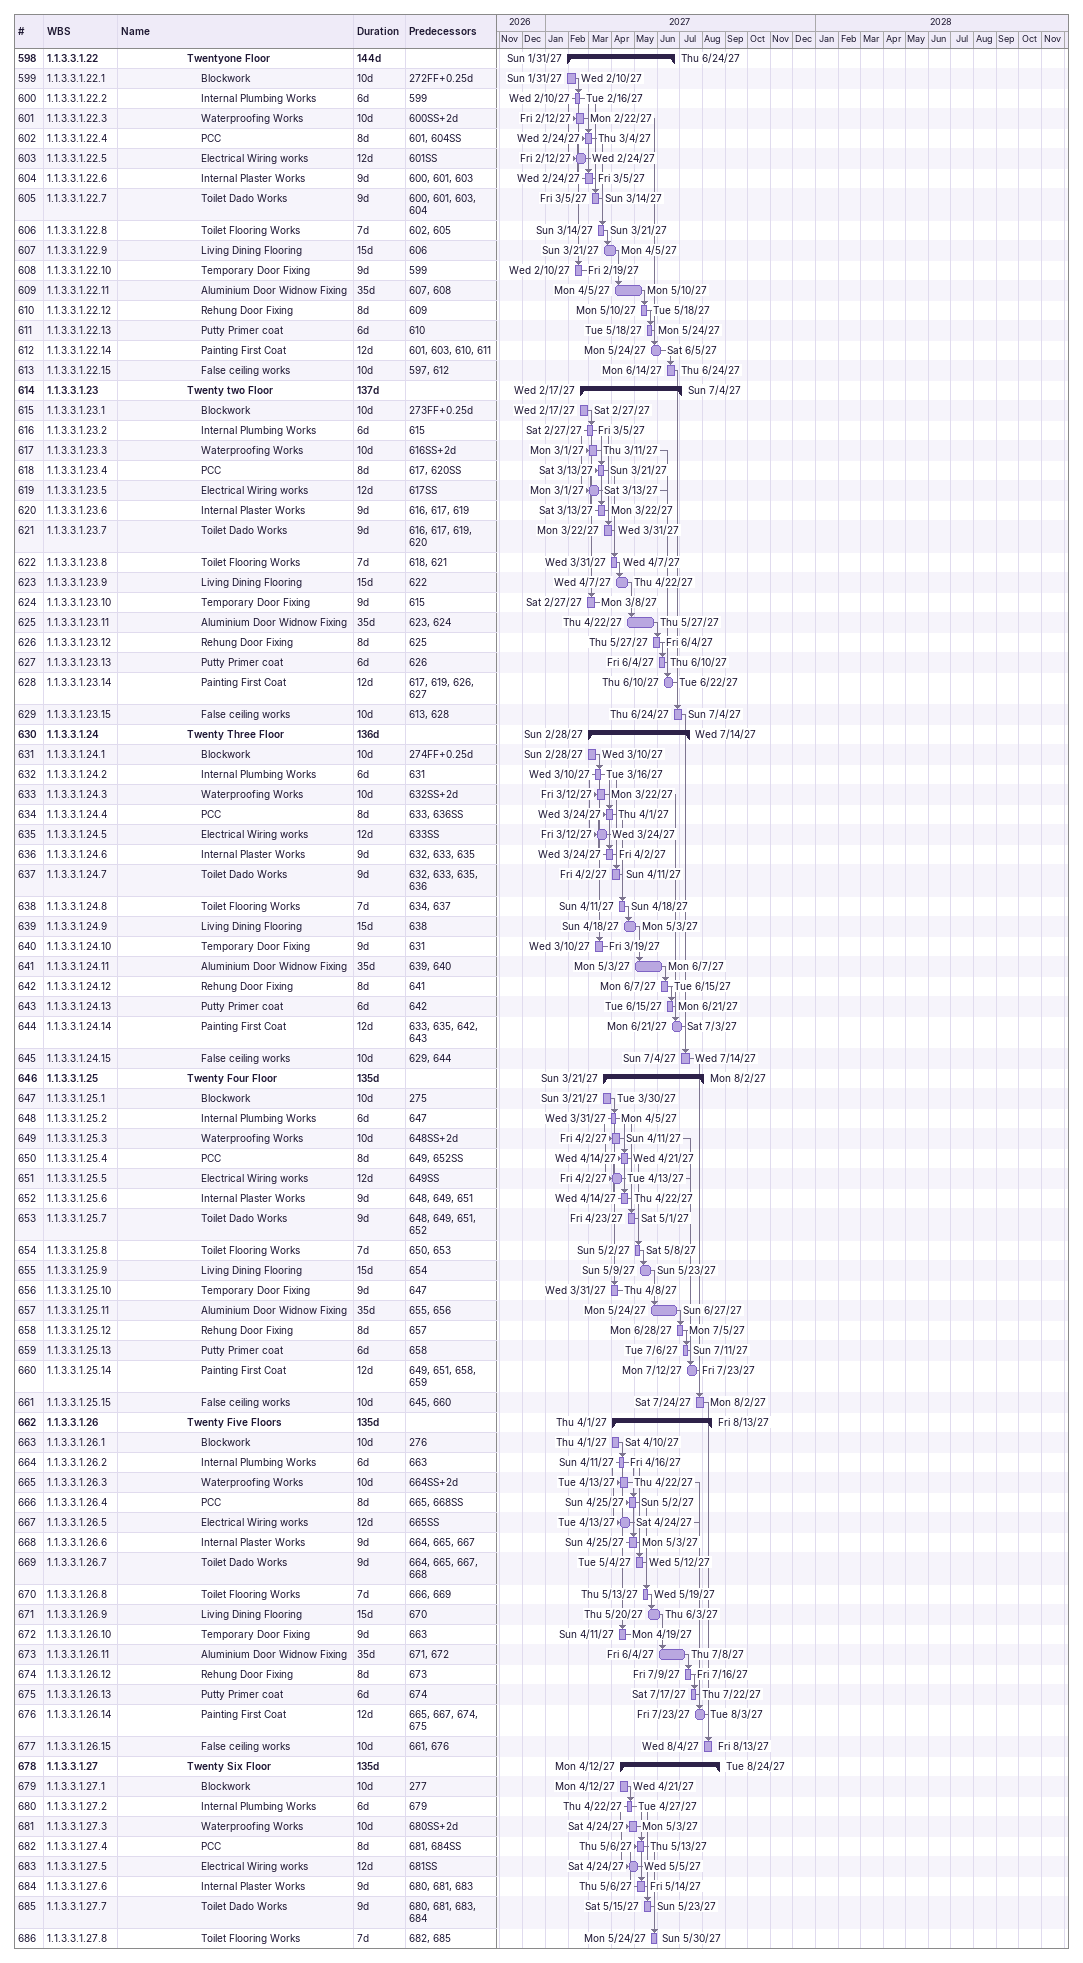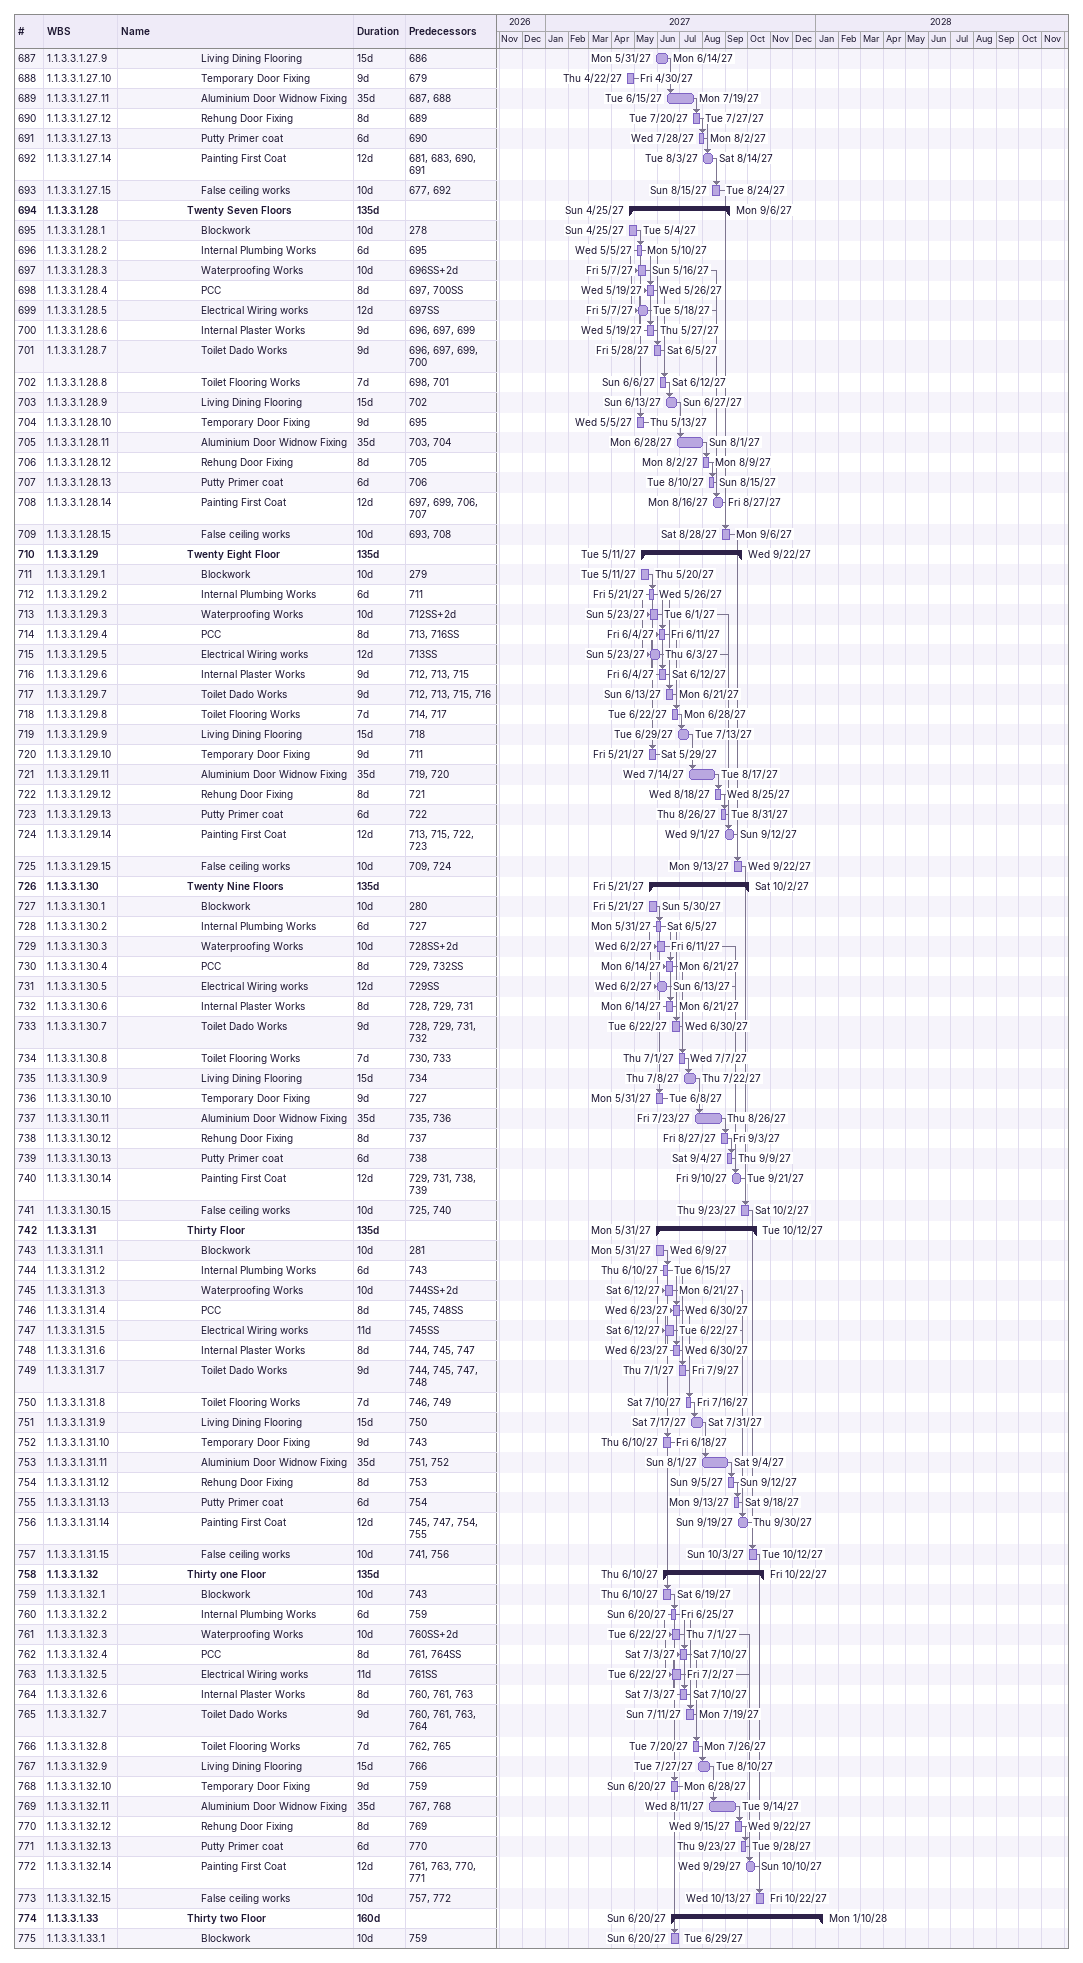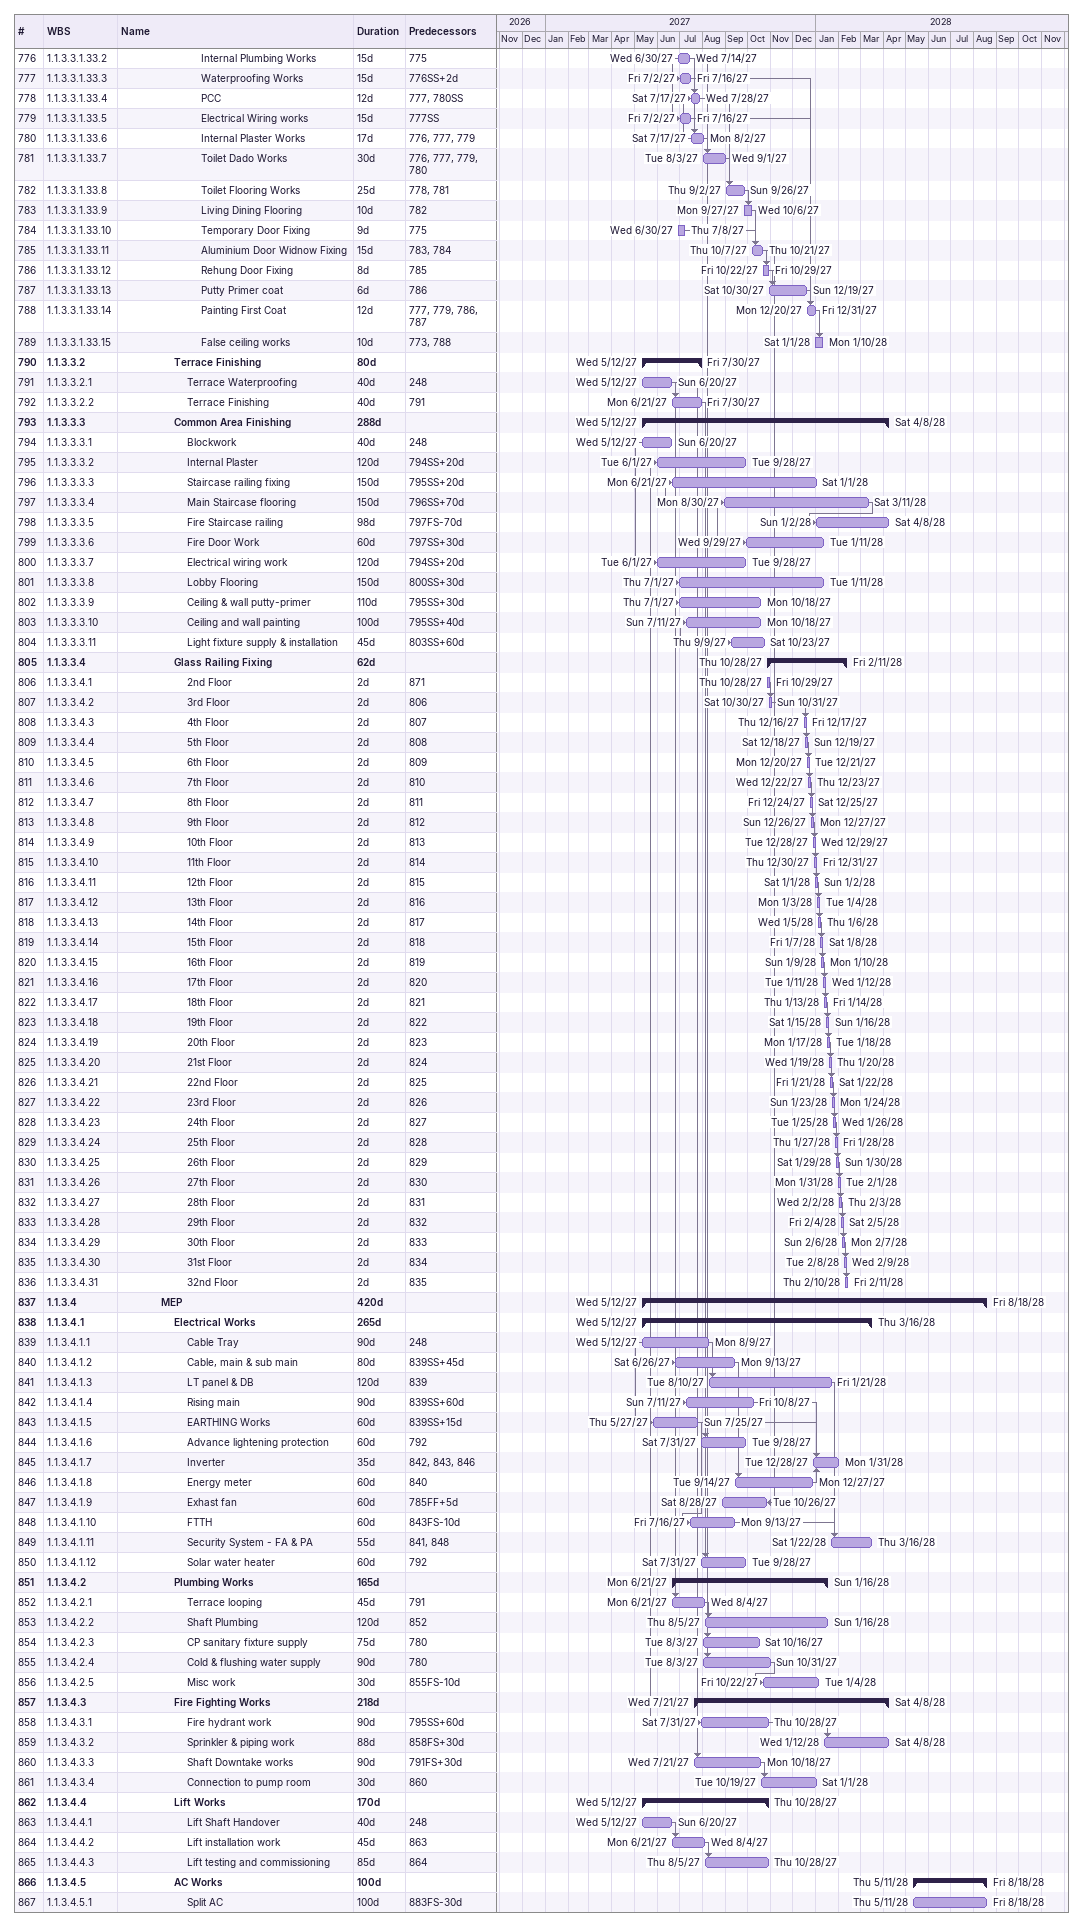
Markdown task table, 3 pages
| ID | WBS | Task | Duration | Start | Finish | Predecessors |
|---|---|---|---|---|---|---|
| 598 | 1.1.3.3.1.22 | **Twentyone Floor** | 144d | 2027-01-31 | 2027-06-24 |  |
| 599 | 1.1.3.3.1.22.1 | Blockwork | 10d | 2027-01-31 | 2027-02-10 | 272FF+0.25d |
| 600 | 1.1.3.3.1.22.2 | Internal Plumbing Works | 6d | 2027-02-10 | 2027-02-16 | 599 |
| 601 | 1.1.3.3.1.22.3 | Waterproofing Works | 10d | 2027-02-12 | 2027-02-22 | 600SS+2d |
| 602 | 1.1.3.3.1.22.4 | PCC | 8d | 2027-02-24 | 2027-03-04 | 601, 604SS |
| 603 | 1.1.3.3.1.22.5 | Electrical Wiring works | 12d | 2027-02-12 | 2027-02-24 | 601SS |
| 604 | 1.1.3.3.1.22.6 | Internal Plaster Works | 9d | 2027-02-24 | 2027-03-05 | 600, 601, 603 |
| 605 | 1.1.3.3.1.22.7 | Toilet Dado Works | 9d | 2027-03-05 | 2027-03-14 | 600, 601, 603, 604 |
| 606 | 1.1.3.3.1.22.8 | Toilet Flooring Works | 7d | 2027-03-14 | 2027-03-21 | 602, 605 |
| 607 | 1.1.3.3.1.22.9 | Living Dining Flooring | 15d | 2027-03-21 | 2027-04-05 | 606 |
| 608 | 1.1.3.3.1.22.10 | Temporary Door Fixing | 9d | 2027-02-10 | 2027-02-19 | 599 |
| 609 | 1.1.3.3.1.22.11 | Aluminium Door Widnow Fixing | 35d | 2027-04-05 | 2027-05-10 | 607, 608 |
| 610 | 1.1.3.3.1.22.12 | Rehung Door Fixing | 8d | 2027-05-10 | 2027-05-18 | 609 |
| 611 | 1.1.3.3.1.22.13 | Putty Primer coat | 6d | 2027-05-18 | 2027-05-24 | 610 |
| 612 | 1.1.3.3.1.22.14 | Painting First Coat | 12d | 2027-05-24 | 2027-06-05 | 601, 603, 610, 611 |
| 613 | 1.1.3.3.1.22.15 | False ceiling works | 10d | 2027-06-14 | 2027-06-24 | 597, 612 |
| 614 | 1.1.3.3.1.23 | **Twenty two Floor** | 137d | 2027-02-17 | 2027-07-04 |  |
| 615 | 1.1.3.3.1.23.1 | Blockwork | 10d | 2027-02-17 | 2027-02-27 | 273FF+0.25d |
| 616 | 1.1.3.3.1.23.2 | Internal Plumbing Works | 6d | 2027-02-27 | 2027-03-05 | 615 |
| 617 | 1.1.3.3.1.23.3 | Waterproofing Works | 10d | 2027-03-01 | 2027-03-11 | 616SS+2d |
| 618 | 1.1.3.3.1.23.4 | PCC | 8d | 2027-03-13 | 2027-03-21 | 617, 620SS |
| 619 | 1.1.3.3.1.23.5 | Electrical Wiring works | 12d | 2027-03-01 | 2027-03-13 | 617SS |
| 620 | 1.1.3.3.1.23.6 | Internal Plaster Works | 9d | 2027-03-13 | 2027-03-22 | 616, 617, 619 |
| 621 | 1.1.3.3.1.23.7 | Toilet Dado Works | 9d | 2027-03-22 | 2027-03-31 | 616, 617, 619, 620 |
| 622 | 1.1.3.3.1.23.8 | Toilet Flooring Works | 7d | 2027-03-31 | 2027-04-07 | 618, 621 |
| 623 | 1.1.3.3.1.23.9 | Living Dining Flooring | 15d | 2027-04-07 | 2027-04-22 | 622 |
| 624 | 1.1.3.3.1.23.10 | Temporary Door Fixing | 9d | 2027-02-27 | 2027-03-08 | 615 |
| 625 | 1.1.3.3.1.23.11 | Aluminium Door Widnow Fixing | 35d | 2027-04-22 | 2027-05-27 | 623, 624 |
| 626 | 1.1.3.3.1.23.12 | Rehung Door Fixing | 8d | 2027-05-27 | 2027-06-04 | 625 |
| 627 | 1.1.3.3.1.23.13 | Putty Primer coat | 6d | 2027-06-04 | 2027-06-10 | 626 |
| 628 | 1.1.3.3.1.23.14 | Painting First Coat | 12d | 2027-06-10 | 2027-06-22 | 617, 619, 626, 627 |
| 629 | 1.1.3.3.1.23.15 | False ceiling works | 10d | 2027-06-24 | 2027-07-04 | 613, 628 |
| 630 | 1.1.3.3.1.24 | **Twenty Three Floor** | 136d | 2027-02-28 | 2027-07-14 |  |
| 631 | 1.1.3.3.1.24.1 | Blockwork | 10d | 2027-02-28 | 2027-03-10 | 274FF+0.25d |
| 632 | 1.1.3.3.1.24.2 | Internal Plumbing Works | 6d | 2027-03-10 | 2027-03-16 | 631 |
| 633 | 1.1.3.3.1.24.3 | Waterproofing Works | 10d | 2027-03-12 | 2027-03-22 | 632SS+2d |
| 634 | 1.1.3.3.1.24.4 | PCC | 8d | 2027-03-24 | 2027-04-01 | 633, 636SS |
| 635 | 1.1.3.3.1.24.5 | Electrical Wiring works | 12d | 2027-03-12 | 2027-03-24 | 633SS |
| 636 | 1.1.3.3.1.24.6 | Internal Plaster Works | 9d | 2027-03-24 | 2027-04-02 | 632, 633, 635 |
| 637 | 1.1.3.3.1.24.7 | Toilet Dado Works | 9d | 2027-04-02 | 2027-04-11 | 632, 633, 635, 636 |
| 638 | 1.1.3.3.1.24.8 | Toilet Flooring Works | 7d | 2027-04-11 | 2027-04-18 | 634, 637 |
| 639 | 1.1.3.3.1.24.9 | Living Dining Flooring | 15d | 2027-04-18 | 2027-05-03 | 638 |
| 640 | 1.1.3.3.1.24.10 | Temporary Door Fixing | 9d | 2027-03-10 | 2027-03-19 | 631 |
| 641 | 1.1.3.3.1.24.11 | Aluminium Door Widnow Fixing | 35d | 2027-05-03 | 2027-06-07 | 639, 640 |
| 642 | 1.1.3.3.1.24.12 | Rehung Door Fixing | 8d | 2027-06-07 | 2027-06-15 | 641 |
| 643 | 1.1.3.3.1.24.13 | Putty Primer coat | 6d | 2027-06-15 | 2027-06-21 | 642 |
| 644 | 1.1.3.3.1.24.14 | Painting First Coat | 12d | 2027-06-21 | 2027-07-03 | 633, 635, 642, 643 |
| 645 | 1.1.3.3.1.24.15 | False ceiling works | 10d | 2027-07-04 | 2027-07-14 | 629, 644 |
| 646 | 1.1.3.3.1.25 | **Twenty Four Floor** | 135d | 2027-03-21 | 2027-08-02 |  |
| 647 | 1.1.3.3.1.25.1 | Blockwork | 10d | 2027-03-21 | 2027-03-30 | 275 |
| 648 | 1.1.3.3.1.25.2 | Internal Plumbing Works | 6d | 2027-03-31 | 2027-04-05 | 647 |
| 649 | 1.1.3.3.1.25.3 | Waterproofing Works | 10d | 2027-04-02 | 2027-04-11 | 648SS+2d |
| 650 | 1.1.3.3.1.25.4 | PCC | 8d | 2027-04-14 | 2027-04-21 | 649, 652SS |
| 651 | 1.1.3.3.1.25.5 | Electrical Wiring works | 12d | 2027-04-02 | 2027-04-13 | 649SS |
| 652 | 1.1.3.3.1.25.6 | Internal Plaster Works | 9d | 2027-04-14 | 2027-04-22 | 648, 649, 651 |
| 653 | 1.1.3.3.1.25.7 | Toilet Dado Works | 9d | 2027-04-23 | 2027-05-01 | 648, 649, 651, 652 |
| 654 | 1.1.3.3.1.25.8 | Toilet Flooring Works | 7d | 2027-05-02 | 2027-05-08 | 650, 653 |
| 655 | 1.1.3.3.1.25.9 | Living Dining Flooring | 15d | 2027-05-09 | 2027-05-23 | 654 |
| 656 | 1.1.3.3.1.25.10 | Temporary Door Fixing | 9d | 2027-03-31 | 2027-04-08 | 647 |
| 657 | 1.1.3.3.1.25.11 | Aluminium Door Widnow Fixing | 35d | 2027-05-24 | 2027-06-27 | 655, 656 |
| 658 | 1.1.3.3.1.25.12 | Rehung Door Fixing | 8d | 2027-06-28 | 2027-07-05 | 657 |
| 659 | 1.1.3.3.1.25.13 | Putty Primer coat | 6d | 2027-07-06 | 2027-07-11 | 658 |
| 660 | 1.1.3.3.1.25.14 | Painting First Coat | 12d | 2027-07-12 | 2027-07-23 | 649, 651, 658, 659 |
| 661 | 1.1.3.3.1.25.15 | False ceiling works | 10d | 2027-07-24 | 2027-08-02 | 645, 660 |
| 662 | 1.1.3.3.1.26 | **Twenty Five Floors** | 135d | 2027-04-01 | 2027-08-13 |  |
| 663 | 1.1.3.3.1.26.1 | Blockwork | 10d | 2027-04-01 | 2027-04-10 | 276 |
| 664 | 1.1.3.3.1.26.2 | Internal Plumbing Works | 6d | 2027-04-11 | 2027-04-16 | 663 |
| 665 | 1.1.3.3.1.26.3 | Waterproofing Works | 10d | 2027-04-13 | 2027-04-22 | 664SS+2d |
| 666 | 1.1.3.3.1.26.4 | PCC | 8d | 2027-04-25 | 2027-05-02 | 665, 668SS |
| 667 | 1.1.3.3.1.26.5 | Electrical Wiring works | 12d | 2027-04-13 | 2027-04-24 | 665SS |
| 668 | 1.1.3.3.1.26.6 | Internal Plaster Works | 9d | 2027-04-25 | 2027-05-03 | 664, 665, 667 |
| 669 | 1.1.3.3.1.26.7 | Toilet Dado Works | 9d | 2027-05-04 | 2027-05-12 | 664, 665, 667, 668 |
| 670 | 1.1.3.3.1.26.8 | Toilet Flooring Works | 7d | 2027-05-13 | 2027-05-19 | 666, 669 |
| 671 | 1.1.3.3.1.26.9 | Living Dining Flooring | 15d | 2027-05-20 | 2027-06-03 | 670 |
| 672 | 1.1.3.3.1.26.10 | Temporary Door Fixing | 9d | 2027-04-11 | 2027-04-19 | 663 |
| 673 | 1.1.3.3.1.26.11 | Aluminium Door Widnow Fixing | 35d | 2027-06-04 | 2027-07-08 | 671, 672 |
| 674 | 1.1.3.3.1.26.12 | Rehung Door Fixing | 8d | 2027-07-09 | 2027-07-16 | 673 |
| 675 | 1.1.3.3.1.26.13 | Putty Primer coat | 6d | 2027-07-17 | 2027-07-22 | 674 |
| 676 | 1.1.3.3.1.26.14 | Painting First Coat | 12d | 2027-07-23 | 2027-08-03 | 665, 667, 674, 675 |
| 677 | 1.1.3.3.1.26.15 | False ceiling works | 10d | 2027-08-04 | 2027-08-13 | 661, 676 |
| 678 | 1.1.3.3.1.27 | **Twenty Six Floor** | 135d | 2027-04-12 | 2027-08-24 |  |
| 679 | 1.1.3.3.1.27.1 | Blockwork | 10d | 2027-04-12 | 2027-04-21 | 277 |
| 680 | 1.1.3.3.1.27.2 | Internal Plumbing Works | 6d | 2027-04-22 | 2027-04-27 | 679 |
| 681 | 1.1.3.3.1.27.3 | Waterproofing Works | 10d | 2027-04-24 | 2027-05-03 | 680SS+2d |
| 682 | 1.1.3.3.1.27.4 | PCC | 8d | 2027-05-06 | 2027-05-13 | 681, 684SS |
| 683 | 1.1.3.3.1.27.5 | Electrical Wiring works | 12d | 2027-04-24 | 2027-05-05 | 681SS |
| 684 | 1.1.3.3.1.27.6 | Internal Plaster Works | 9d | 2027-05-06 | 2027-05-14 | 680, 681, 683 |
| 685 | 1.1.3.3.1.27.7 | Toilet Dado Works | 9d | 2027-05-15 | 2027-05-23 | 680, 681, 683, 684 |
| 686 | 1.1.3.3.1.27.8 | Toilet Flooring Works | 7d | 2027-05-24 | 2027-05-30 | 682, 685 |
| 687 | 1.1.3.3.1.27.9 | Living Dining Flooring | 15d | 2027-05-31 | 2027-06-14 | 686 |
| 688 | 1.1.3.3.1.27.10 | Temporary Door Fixing | 9d | 2027-04-22 | 2027-04-30 | 679 |
| 689 | 1.1.3.3.1.27.11 | Aluminium Door Widnow Fixing | 35d | 2027-06-15 | 2027-07-19 | 687, 688 |
| 690 | 1.1.3.3.1.27.12 | Rehung Door Fixing | 8d | 2027-07-20 | 2027-07-27 | 689 |
| 691 | 1.1.3.3.1.27.13 | Putty Primer coat | 6d | 2027-07-28 | 2027-08-02 | 690 |
| 692 | 1.1.3.3.1.27.14 | Painting First Coat | 12d | 2027-08-03 | 2027-08-14 | 681, 683, 690, 691 |
| 693 | 1.1.3.3.1.27.15 | False ceiling works | 10d | 2027-08-15 | 2027-08-24 | 677, 692 |
| 694 | 1.1.3.3.1.28 | **Twenty Seven Floors** | 135d | 2027-04-25 | 2027-09-06 |  |
| 695 | 1.1.3.3.1.28.1 | Blockwork | 10d | 2027-04-25 | 2027-05-04 | 278 |
| 696 | 1.1.3.3.1.28.2 | Internal Plumbing Works | 6d | 2027-05-05 | 2027-05-10 | 695 |
| 697 | 1.1.3.3.1.28.3 | Waterproofing Works | 10d | 2027-05-07 | 2027-05-16 | 696SS+2d |
| 698 | 1.1.3.3.1.28.4 | PCC | 8d | 2027-05-19 | 2027-05-26 | 697, 700SS |
| 699 | 1.1.3.3.1.28.5 | Electrical Wiring works | 12d | 2027-05-07 | 2027-05-18 | 697SS |
| 700 | 1.1.3.3.1.28.6 | Internal Plaster Works | 9d | 2027-05-19 | 2027-05-27 | 696, 697, 699 |
| 701 | 1.1.3.3.1.28.7 | Toilet Dado Works | 9d | 2027-05-28 | 2027-06-05 | 696, 697, 699, 700 |
| 702 | 1.1.3.3.1.28.8 | Toilet Flooring Works | 7d | 2027-06-06 | 2027-06-12 | 698, 701 |
| 703 | 1.1.3.3.1.28.9 | Living Dining Flooring | 15d | 2027-06-13 | 2027-06-27 | 702 |
| 704 | 1.1.3.3.1.28.10 | Temporary Door Fixing | 9d | 2027-05-05 | 2027-05-13 | 695 |
| 705 | 1.1.3.3.1.28.11 | Aluminium Door Widnow Fixing | 35d | 2027-06-28 | 2027-08-01 | 703, 704 |
| 706 | 1.1.3.3.1.28.12 | Rehung Door Fixing | 8d | 2027-08-02 | 2027-08-09 | 705 |
| 707 | 1.1.3.3.1.28.13 | Putty Primer coat | 6d | 2027-08-10 | 2027-08-15 | 706 |
| 708 | 1.1.3.3.1.28.14 | Painting First Coat | 12d | 2027-08-16 | 2027-08-27 | 697, 699, 706, 707 |
| 709 | 1.1.3.3.1.28.15 | False ceiling works | 10d | 2027-08-28 | 2027-09-06 | 693, 708 |
| 710 | 1.1.3.3.1.29 | **Twenty Eight Floor** | 135d | 2027-05-11 | 2027-09-22 |  |
| 711 | 1.1.3.3.1.29.1 | Blockwork | 10d | 2027-05-11 | 2027-05-20 | 279 |
| 712 | 1.1.3.3.1.29.2 | Internal Plumbing Works | 6d | 2027-05-21 | 2027-05-26 | 711 |
| 713 | 1.1.3.3.1.29.3 | Waterproofing Works | 10d | 2027-05-23 | 2027-06-01 | 712SS+2d |
| 714 | 1.1.3.3.1.29.4 | PCC | 8d | 2027-06-04 | 2027-06-11 | 713, 716SS |
| 715 | 1.1.3.3.1.29.5 | Electrical Wiring works | 12d | 2027-05-23 | 2027-06-03 | 713SS |
| 716 | 1.1.3.3.1.29.6 | Internal Plaster Works | 9d | 2027-06-04 | 2027-06-12 | 712, 713, 715 |
| 717 | 1.1.3.3.1.29.7 | Toilet Dado Works | 9d | 2027-06-13 | 2027-06-21 | 712, 713, 715, 716 |
| 718 | 1.1.3.3.1.29.8 | Toilet Flooring Works | 7d | 2027-06-22 | 2027-06-28 | 714, 717 |
| 719 | 1.1.3.3.1.29.9 | Living Dining Flooring | 15d | 2027-06-29 | 2027-07-13 | 718 |
| 720 | 1.1.3.3.1.29.10 | Temporary Door Fixing | 9d | 2027-05-21 | 2027-05-29 | 711 |
| 721 | 1.1.3.3.1.29.11 | Aluminium Door Widnow Fixing | 35d | 2027-07-14 | 2027-08-17 | 719, 720 |
| 722 | 1.1.3.3.1.29.12 | Rehung Door Fixing | 8d | 2027-08-18 | 2027-08-25 | 721 |
| 723 | 1.1.3.3.1.29.13 | Putty Primer coat | 6d | 2027-08-26 | 2027-08-31 | 722 |
| 724 | 1.1.3.3.1.29.14 | Painting First Coat | 12d | 2027-09-01 | 2027-09-12 | 713, 715, 722, 723 |
| 725 | 1.1.3.3.1.29.15 | False ceiling works | 10d | 2027-09-13 | 2027-09-22 | 709, 724 |
| 726 | 1.1.3.3.1.30 | **Twenty Nine Floors** | 135d | 2027-05-21 | 2027-10-02 |  |
| 727 | 1.1.3.3.1.30.1 | Blockwork | 10d | 2027-05-21 | 2027-05-30 | 280 |
| 728 | 1.1.3.3.1.30.2 | Internal Plumbing Works | 6d | 2027-05-31 | 2027-06-05 | 727 |
| 729 | 1.1.3.3.1.30.3 | Waterproofing Works | 10d | 2027-06-02 | 2027-06-11 | 728SS+2d |
| 730 | 1.1.3.3.1.30.4 | PCC | 8d | 2027-06-14 | 2027-06-21 | 729, 732SS |
| 731 | 1.1.3.3.1.30.5 | Electrical Wiring works | 12d | 2027-06-02 | 2027-06-13 | 729SS |
| 732 | 1.1.3.3.1.30.6 | Internal Plaster Works | 8d | 2027-06-14 | 2027-06-21 | 728, 729, 731 |
| 733 | 1.1.3.3.1.30.7 | Toilet Dado Works | 9d | 2027-06-22 | 2027-06-30 | 728, 729, 731, 732 |
| 734 | 1.1.3.3.1.30.8 | Toilet Flooring Works | 7d | 2027-07-01 | 2027-07-07 | 730, 733 |
| 735 | 1.1.3.3.1.30.9 | Living Dining Flooring | 15d | 2027-07-08 | 2027-07-22 | 734 |
| 736 | 1.1.3.3.1.30.10 | Temporary Door Fixing | 9d | 2027-05-31 | 2027-06-08 | 727 |
| 737 | 1.1.3.3.1.30.11 | Aluminium Door Widnow Fixing | 35d | 2027-07-23 | 2027-08-26 | 735, 736 |
| 738 | 1.1.3.3.1.30.12 | Rehung Door Fixing | 8d | 2027-08-27 | 2027-09-03 | 737 |
| 739 | 1.1.3.3.1.30.13 | Putty Primer coat | 6d | 2027-09-04 | 2027-09-09 | 738 |
| 740 | 1.1.3.3.1.30.14 | Painting First Coat | 12d | 2027-09-10 | 2027-09-21 | 729, 731, 738, 739 |
| 741 | 1.1.3.3.1.30.15 | False ceiling works | 10d | 2027-09-23 | 2027-10-02 | 725, 740 |
| 742 | 1.1.3.3.1.31 | **Thirty Floor** | 135d | 2027-05-31 | 2027-10-12 |  |
| 743 | 1.1.3.3.1.31.1 | Blockwork | 10d | 2027-05-31 | 2027-06-09 | 281 |
| 744 | 1.1.3.3.1.31.2 | Internal Plumbing Works | 6d | 2027-06-10 | 2027-06-15 | 743 |
| 745 | 1.1.3.3.1.31.3 | Waterproofing Works | 10d | 2027-06-12 | 2027-06-21 | 744SS+2d |
| 746 | 1.1.3.3.1.31.4 | PCC | 8d | 2027-06-23 | 2027-06-30 | 745, 748SS |
| 747 | 1.1.3.3.1.31.5 | Electrical Wiring works | 11d | 2027-06-12 | 2027-06-22 | 745SS |
| 748 | 1.1.3.3.1.31.6 | Internal Plaster Works | 8d | 2027-06-23 | 2027-06-30 | 744, 745, 747 |
| 749 | 1.1.3.3.1.31.7 | Toilet Dado Works | 9d | 2027-07-01 | 2027-07-09 | 744, 745, 747, 748 |
| 750 | 1.1.3.3.1.31.8 | Toilet Flooring Works | 7d | 2027-07-10 | 2027-07-16 | 746, 749 |
| 751 | 1.1.3.3.1.31.9 | Living Dining Flooring | 15d | 2027-07-17 | 2027-07-31 | 750 |
| 752 | 1.1.3.3.1.31.10 | Temporary Door Fixing | 9d | 2027-06-10 | 2027-06-18 | 743 |
| 753 | 1.1.3.3.1.31.11 | Aluminium Door Widnow Fixing | 35d | 2027-08-01 | 2027-09-04 | 751, 752 |
| 754 | 1.1.3.3.1.31.12 | Rehung Door Fixing | 8d | 2027-09-05 | 2027-09-12 | 753 |
| 755 | 1.1.3.3.1.31.13 | Putty Primer coat | 6d | 2027-09-13 | 2027-09-18 | 754 |
| 756 | 1.1.3.3.1.31.14 | Painting First Coat | 12d | 2027-09-19 | 2027-09-30 | 745, 747, 754, 755 |
| 757 | 1.1.3.3.1.31.15 | False ceiling works | 10d | 2027-10-03 | 2027-10-12 | 741, 756 |
| 758 | 1.1.3.3.1.32 | **Thirty one Floor** | 135d | 2027-06-10 | 2027-10-22 |  |
| 759 | 1.1.3.3.1.32.1 | Blockwork | 10d | 2027-06-10 | 2027-06-19 | 743 |
| 760 | 1.1.3.3.1.32.2 | Internal Plumbing Works | 6d | 2027-06-20 | 2027-06-25 | 759 |
| 761 | 1.1.3.3.1.32.3 | Waterproofing Works | 10d | 2027-06-22 | 2027-07-01 | 760SS+2d |
| 762 | 1.1.3.3.1.32.4 | PCC | 8d | 2027-07-03 | 2027-07-10 | 761, 764SS |
| 763 | 1.1.3.3.1.32.5 | Electrical Wiring works | 11d | 2027-06-22 | 2027-07-02 | 761SS |
| 764 | 1.1.3.3.1.32.6 | Internal Plaster Works | 8d | 2027-07-03 | 2027-07-10 | 760, 761, 763 |
| 765 | 1.1.3.3.1.32.7 | Toilet Dado Works | 9d | 2027-07-11 | 2027-07-19 | 760, 761, 763, 764 |
| 766 | 1.1.3.3.1.32.8 | Toilet Flooring Works | 7d | 2027-07-20 | 2027-07-26 | 762, 765 |
| 767 | 1.1.3.3.1.32.9 | Living Dining Flooring | 15d | 2027-07-27 | 2027-08-10 | 766 |
| 768 | 1.1.3.3.1.32.10 | Temporary Door Fixing | 9d | 2027-06-20 | 2027-06-28 | 759 |
| 769 | 1.1.3.3.1.32.11 | Aluminium Door Widnow Fixing | 35d | 2027-08-11 | 2027-09-14 | 767, 768 |
| 770 | 1.1.3.3.1.32.12 | Rehung Door Fixing | 8d | 2027-09-15 | 2027-09-22 | 769 |
| 771 | 1.1.3.3.1.32.13 | Putty Primer coat | 6d | 2027-09-23 | 2027-09-28 | 770 |
| 772 | 1.1.3.3.1.32.14 | Painting First Coat | 12d | 2027-09-29 | 2027-10-10 | 761, 763, 770, 771 |
| 773 | 1.1.3.3.1.32.15 | False ceiling works | 10d | 2027-10-13 | 2027-10-22 | 757, 772 |
| 774 | 1.1.3.3.1.33 | **Thirty two Floor** | 160d | 2027-06-20 | 2028-01-10 |  |
| 775 | 1.1.3.3.1.33.1 | Blockwork | 10d | 2027-06-20 | 2027-06-29 | 759 |
| 776 | 1.1.3.3.1.33.2 | Internal Plumbing Works | 15d | 2027-06-30 | 2027-07-14 | 775 |
| 777 | 1.1.3.3.1.33.3 | Waterproofing Works | 15d | 2027-07-02 | 2027-07-16 | 776SS+2d |
| 778 | 1.1.3.3.1.33.4 | PCC | 12d | 2027-07-17 | 2027-07-28 | 777, 780SS |
| 779 | 1.1.3.3.1.33.5 | Electrical Wiring works | 15d | 2027-07-02 | 2027-07-16 | 777SS |
| 780 | 1.1.3.3.1.33.6 | Internal Plaster Works | 17d | 2027-07-17 | 2027-08-02 | 776, 777, 779 |
| 781 | 1.1.3.3.1.33.7 | Toilet Dado Works | 30d | 2027-08-03 | 2027-09-01 | 776, 777, 779, 780 |
| 782 | 1.1.3.3.1.33.8 | Toilet Flooring Works | 25d | 2027-09-02 | 2027-09-26 | 778, 781 |
| 783 | 1.1.3.3.1.33.9 | Living Dining Flooring | 10d | 2027-09-27 | 2027-10-06 | 782 |
| 784 | 1.1.3.3.1.33.10 | Temporary Door Fixing | 9d | 2027-06-30 | 2027-07-08 | 775 |
| 785 | 1.1.3.3.1.33.11 | Aluminium Door Widnow Fixing | 15d | 2027-10-07 | 2027-10-21 | 783, 784 |
| 786 | 1.1.3.3.1.33.12 | Rehung Door Fixing | 8d | 2027-10-22 | 2027-10-29 | 785 |
| 787 | 1.1.3.3.1.33.13 | Putty Primer coat | 6d | 2027-10-30 | 2027-12-19 | 786 |
| 788 | 1.1.3.3.1.33.14 | Painting First Coat | 12d | 2027-12-20 | 2027-12-31 | 777, 779, 786, 787 |
| 789 | 1.1.3.3.1.33.15 | False ceiling works | 10d | 2028-01-01 | 2028-01-10 | 773, 788 |
| 790 | 1.1.3.3.2 | **Terrace Finishing** | 80d | 2027-05-12 | 2027-07-30 |  |
| 791 | 1.1.3.3.2.1 | Terrace Waterproofing | 40d | 2027-05-12 | 2027-06-20 | 248 |
| 792 | 1.1.3.3.2.2 | Terrace Finishing | 40d | 2027-06-21 | 2027-07-30 | 791 |
| 793 | 1.1.3.3.3 | **Common Area Finishing** | 288d | 2027-05-12 | 2028-04-08 |  |
| 794 | 1.1.3.3.3.1 | Blockwork | 40d | 2027-05-12 | 2027-06-20 | 248 |
| 795 | 1.1.3.3.3.2 | Internal Plaster | 120d | 2027-06-01 | 2027-09-28 | 794SS+20d |
| 796 | 1.1.3.3.3.3 | Staircase railing fixing | 150d | 2027-06-21 | 2028-01-01 | 795SS+20d |
| 797 | 1.1.3.3.3.4 | Main Staircase flooring | 150d | 2027-08-30 | 2028-03-11 | 796SS+70d |
| 798 | 1.1.3.3.3.5 | Fire Staircase railing | 98d | 2028-01-02 | 2028-04-08 | 797FS-70d |
| 799 | 1.1.3.3.3.6 | Fire Door Work | 60d | 2027-09-29 | 2028-01-11 | 797SS+30d |
| 800 | 1.1.3.3.3.7 | Electrical wiring work | 120d | 2027-06-01 | 2027-09-28 | 794SS+20d |
| 801 | 1.1.3.3.3.8 | Lobby Flooring | 150d | 2027-07-01 | 2028-01-11 | 800SS+30d |
| 802 | 1.1.3.3.3.9 | Ceiling & wall putty-primer | 110d | 2027-07-01 | 2027-10-18 | 795SS+30d |
| 803 | 1.1.3.3.3.10 | Ceiling and wall painting | 100d | 2027-07-11 | 2027-10-18 | 795SS+40d |
| 804 | 1.1.3.3.3.11 | Light fixture supply & installation | 45d | 2027-09-09 | 2027-10-23 | 803SS+60d |
| 805 | 1.1.3.3.4 | **Glass Railing Fixing** | 62d | 2027-10-28 | 2028-02-11 |  |
| 806 | 1.1.3.3.4.1 | 2nd Floor | 2d | 2027-10-28 | 2027-10-29 | 871 |
| 807 | 1.1.3.3.4.2 | 3rd Floor | 2d | 2027-10-30 | 2027-10-31 | 806 |
| 808 | 1.1.3.3.4.3 | 4th Floor | 2d | 2027-12-16 | 2027-12-17 | 807 |
| 809 | 1.1.3.3.4.4 | 5th Floor | 2d | 2027-12-18 | 2027-12-19 | 808 |
| 810 | 1.1.3.3.4.5 | 6th Floor | 2d | 2027-12-20 | 2027-12-21 | 809 |
| 811 | 1.1.3.3.4.6 | 7th Floor | 2d | 2027-12-22 | 2027-12-23 | 810 |
| 812 | 1.1.3.3.4.7 | 8th Floor | 2d | 2027-12-24 | 2027-12-25 | 811 |
| 813 | 1.1.3.3.4.8 | 9th Floor | 2d | 2027-12-26 | 2027-12-27 | 812 |
| 814 | 1.1.3.3.4.9 | 10th Floor | 2d | 2027-12-28 | 2027-12-29 | 813 |
| 815 | 1.1.3.3.4.10 | 11th Floor | 2d | 2027-12-30 | 2027-12-31 | 814 |
| 816 | 1.1.3.3.4.11 | 12th Floor | 2d | 2028-01-01 | 2028-01-02 | 815 |
| 817 | 1.1.3.3.4.12 | 13th Floor | 2d | 2028-01-03 | 2028-01-04 | 816 |
| 818 | 1.1.3.3.4.13 | 14th Floor | 2d | 2028-01-05 | 2028-01-06 | 817 |
| 819 | 1.1.3.3.4.14 | 15th Floor | 2d | 2028-01-07 | 2028-01-08 | 818 |
| 820 | 1.1.3.3.4.15 | 16th Floor | 2d | 2028-01-09 | 2028-01-10 | 819 |
| 821 | 1.1.3.3.4.16 | 17th Floor | 2d | 2028-01-11 | 2028-01-12 | 820 |
| 822 | 1.1.3.3.4.17 | 18th Floor | 2d | 2028-01-13 | 2028-01-14 | 821 |
| 823 | 1.1.3.3.4.18 | 19th Floor | 2d | 2028-01-15 | 2028-01-16 | 822 |
| 824 | 1.1.3.3.4.19 | 20th Floor | 2d | 2028-01-17 | 2028-01-18 | 823 |
| 825 | 1.1.3.3.4.20 | 21st Floor | 2d | 2028-01-19 | 2028-01-20 | 824 |
| 826 | 1.1.3.3.4.21 | 22nd Floor | 2d | 2028-01-21 | 2028-01-22 | 825 |
| 827 | 1.1.3.3.4.22 | 23rd Floor | 2d | 2028-01-23 | 2028-01-24 | 826 |
| 828 | 1.1.3.3.4.23 | 24th Floor | 2d | 2028-01-25 | 2028-01-26 | 827 |
| 829 | 1.1.3.3.4.24 | 25th Floor | 2d | 2028-01-27 | 2028-01-28 | 828 |
| 830 | 1.1.3.3.4.25 | 26th Floor | 2d | 2028-01-29 | 2028-01-30 | 829 |
| 831 | 1.1.3.3.4.26 | 27th Floor | 2d | 2028-01-31 | 2028-02-01 | 830 |
| 832 | 1.1.3.3.4.27 | 28th Floor | 2d | 2028-02-02 | 2028-02-03 | 831 |
| 833 | 1.1.3.3.4.28 | 29th Floor | 2d | 2028-02-04 | 2028-02-05 | 832 |
| 834 | 1.1.3.3.4.29 | 30th Floor | 2d | 2028-02-06 | 2028-02-07 | 833 |
| 835 | 1.1.3.3.4.30 | 31st Floor | 2d | 2028-02-08 | 2028-02-09 | 834 |
| 836 | 1.1.3.3.4.31 | 32nd Floor | 2d | 2028-02-10 | 2028-02-11 | 835 |
| 837 | 1.1.3.4 | **MEP** | 420d | 2027-05-12 | 2028-08-18 |  |
| 838 | 1.1.3.4.1 | **Electrical Works** | 265d | 2027-05-12 | 2028-03-16 |  |
| 839 | 1.1.3.4.1.1 | Cable Tray | 90d | 2027-05-12 | 2027-08-09 | 248 |
| 840 | 1.1.3.4.1.2 | Cable, main & sub main | 80d | 2027-06-26 | 2027-09-13 | 839SS+45d |
| 841 | 1.1.3.4.1.3 | LT panel & DB | 120d | 2027-08-10 | 2028-01-21 | 839 |
| 842 | 1.1.3.4.1.4 | Rising main | 90d | 2027-07-11 | 2027-10-08 | 839SS+60d |
| 843 | 1.1.3.4.1.5 | EARTHING Works | 60d | 2027-05-27 | 2027-07-25 | 839SS+15d |
| 844 | 1.1.3.4.1.6 | Advance lightening protection | 60d | 2027-07-31 | 2027-09-28 | 792 |
| 845 | 1.1.3.4.1.7 | Inverter | 35d | 2027-12-28 | 2028-01-31 | 842, 843, 846 |
| 846 | 1.1.3.4.1.8 | Energy meter | 60d | 2027-09-14 | 2027-12-27 | 840 |
| 847 | 1.1.3.4.1.9 | Exhast fan | 60d | 2027-08-28 | 2027-10-26 | 785FF+5d |
| 848 | 1.1.3.4.1.10 | FTTH | 60d | 2027-07-16 | 2027-09-13 | 843FS-10d |
| 849 | 1.1.3.4.1.11 | Security System - FA & PA | 55d | 2028-01-22 | 2028-03-16 | 841, 848 |
| 850 | 1.1.3.4.1.12 | Solar water heater | 60d | 2027-07-31 | 2027-09-28 | 792 |
| 851 | 1.1.3.4.2 | **Plumbing Works** | 165d | 2027-06-21 | 2028-01-16 |  |
| 852 | 1.1.3.4.2.1 | Terrace looping | 45d | 2027-06-21 | 2027-08-04 | 791 |
| 853 | 1.1.3.4.2.2 | Shaft Plumbing | 120d | 2027-08-05 | 2028-01-16 | 852 |
| 854 | 1.1.3.4.2.3 | CP sanitary fixture supply | 75d | 2027-08-03 | 2027-10-16 | 780 |
| 855 | 1.1.3.4.2.4 | Cold & flushing water supply | 90d | 2027-08-03 | 2027-10-31 | 780 |
| 856 | 1.1.3.4.2.5 | Misc work | 30d | 2027-10-22 | 2028-01-04 | 855FS-10d |
| 857 | 1.1.3.4.3 | **Fire Fighting Works** | 218d | 2027-07-21 | 2028-04-08 |  |
| 858 | 1.1.3.4.3.1 | Fire hydrant work | 90d | 2027-07-31 | 2027-10-28 | 795SS+60d |
| 859 | 1.1.3.4.3.2 | Sprinkler & piping work | 88d | 2028-01-12 | 2028-04-08 | 858FS+30d |
| 860 | 1.1.3.4.3.3 | Shaft Downtake works | 90d | 2027-07-21 | 2027-10-18 | 791FS+30d |
| 861 | 1.1.3.4.3.4 | Connection to pump room | 30d | 2027-10-19 | 2028-01-01 | 860 |
| 862 | 1.1.3.4.4 | **Lift Works** | 170d | 2027-05-12 | 2027-10-28 |  |
| 863 | 1.1.3.4.4.1 | Lift Shaft Handover | 40d | 2027-05-12 | 2027-06-20 | 248 |
| 864 | 1.1.3.4.4.2 | Lift installation work | 45d | 2027-06-21 | 2027-08-04 | 863 |
| 865 | 1.1.3.4.4.3 | Lift testing and commissioning | 85d | 2027-08-05 | 2027-10-28 | 864 |
| 866 | 1.1.3.4.5 | **AC Works** | 100d | 2028-05-11 | 2028-08-18 |  |
| 867 | 1.1.3.4.5.1 | Split AC | 100d | 2028-05-11 | 2028-08-18 | 883FS-30d |
